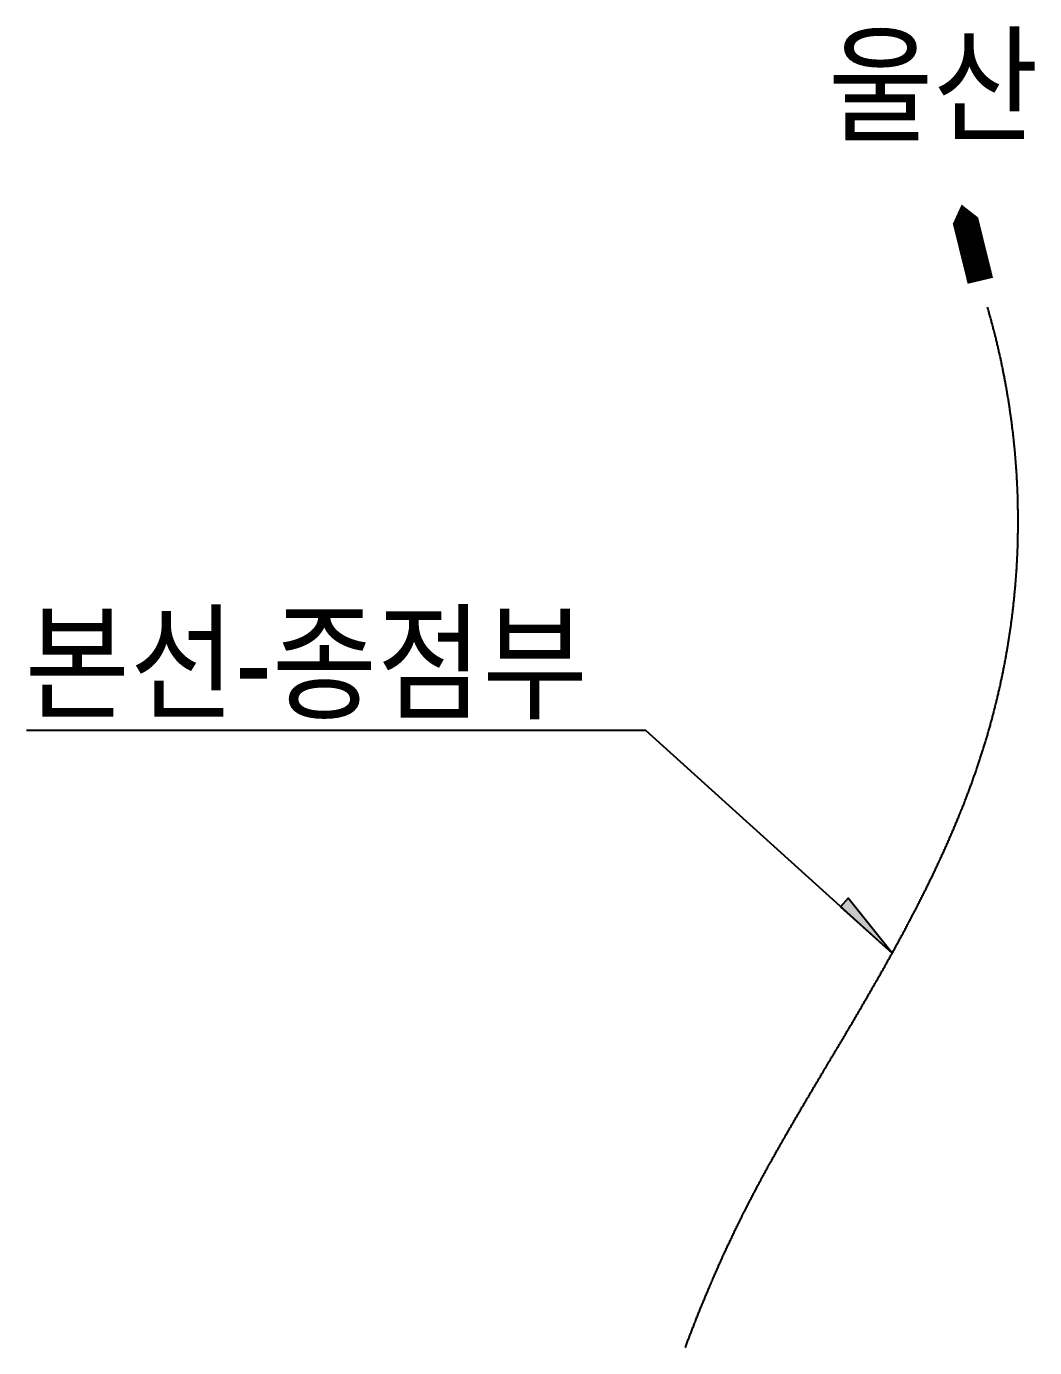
# Model space of a CAD drawing. Header units: inches. Extents: x 0 to 2523, y 0 to 1782.
# Drawn here: x 528.1 to 657.8, y 486.6 to 656.6 of the extents above; entities that cross this region are included whole.
import ezdxf

# ---------------------------------------------------------------- set-up
doc = ezdxf.new("R2010")
doc.units = ezdxf.units.IN
doc.header["$LTSCALE"] = 12
doc.header["$MEASUREMENT"] = 0
for name, color, linetype in [('CA-ALGN-CNTL', 2, 'Continuous'), ('CA-LEAL', 1, 'Continuous'), ('CA-LEAT', 3, 'Continuous'), ('CZ-SYMB', 2, 'Continuous'), ('CZ-TEX3', 2, 'Continuous')]:
    doc.layers.add(name, color=color, linetype=linetype)
doc.styles.add('GHG1', font='Dotum.ttf')

msp = doc.modelspace()

# ---------------------------------------------------------------- hatches: boundary and pattern name
at = {"layer": 'CA-LEAL'}
msp.add_hatch(color=1, dxfattribs=at).paths.add_polyline_path([(639.49, 537.32), (633.83, 544.39), (632.86, 543.31)])

# ---------------------------------------------------------------- linework, layer by layer
at = {"layer": 'CA-ALGN-CNTL'}
msp.add_lwpolyline([(612.88, 486.57), (612.93, 486.7), (612.98, 486.83), (613.02, 486.96), (613.07, 487.09), (613.12, 487.22), (613.17, 487.35), (613.22, 487.48), (613.27, 487.61), (613.32, 487.74), (613.37, 487.88), (613.42, 488.01), (613.47, 488.14), (613.52, 488.27), (613.57, 488.4), (613.62, 488.53), (613.67, 488.66), (613.72, 488.79), (613.77, 488.92), (613.82, 489.05), (613.87, 489.18), (613.92, 489.31), (613.97, 489.44), (614.02, 489.57), (614.07, 489.7), (614.12, 489.84), (614.18, 489.97), (614.23, 490.1), (614.28, 490.23), (614.33, 490.36), (614.38, 490.49), (614.43, 490.62), (614.48, 490.75), (614.54, 490.88), (614.59, 491.01), (614.64, 491.14), (614.69, 491.27), (614.74, 491.4), (614.8, 491.52), (614.8, 491.53), (614.84, 491.63), (614.85, 491.66), (614.9, 491.79), (614.95, 491.92), (614.99, 491.99), (615.01, 492.05), (615.06, 492.18), (615.09, 492.24), (615.11, 492.3), (615.17, 492.43), (615.22, 492.56), (615.27, 492.69), (615.33, 492.82), (615.38, 492.95), (615.43, 493.08), (615.49, 493.21), (615.54, 493.34), (615.59, 493.47), (615.65, 493.6), (615.7, 493.73), (615.76, 493.86), (615.81, 493.99), (615.87, 494.11), (615.92, 494.24), (615.98, 494.37), (616.03, 494.5), (616.09, 494.63), (616.11, 494.69), (616.14, 494.76), (616.2, 494.89), (616.25, 495.02), (616.31, 495.14), (616.36, 495.27), (616.4, 495.35), (616.42, 495.4), (616.47, 495.53), (616.53, 495.66), (616.59, 495.79), (616.64, 495.91), (616.7, 496.04), (616.75, 496.17), (616.81, 496.3), (616.87, 496.43), (616.92, 496.56), (616.98, 496.68), (617.04, 496.81), (617.09, 496.94), (617.15, 497.07), (617.21, 497.19), (617.26, 497.32), (617.32, 497.45), (617.38, 497.58), (617.44, 497.71), (617.49, 497.83), (617.55, 497.96), (617.61, 498.09), (617.67, 498.22), (617.73, 498.34), (617.76, 498.41), (617.78, 498.47), (617.84, 498.6), (617.9, 498.72), (617.96, 498.85), (618.02, 498.98), (618.08, 499.11), (618.14, 499.23), (618.2, 499.36), (618.25, 499.49), (618.31, 499.61), (618.37, 499.74), (618.43, 499.87), (618.49, 499.99), (618.55, 500.12), (618.61, 500.25), (618.67, 500.37), (618.73, 500.5), (618.76, 500.56), (618.79, 500.63), (618.85, 500.75), (618.91, 500.88), (618.97, 501.01), (619.03, 501.13), (619.09, 501.26), (619.15, 501.38), (619.21, 501.51), (619.27, 501.64), (619.34, 501.76), (619.4, 501.89), (619.46, 502.02), (619.52, 502.14), (619.58, 502.27), (619.64, 502.39), (619.7, 502.52), (619.77, 502.64), (619.8, 502.71), (619.83, 502.77), (619.89, 502.9), (619.95, 503.02), (620.01, 503.15), (620.08, 503.27), (620.14, 503.4), (620.2, 503.52), (620.26, 503.65), (620.31, 503.75), (620.33, 503.77), (620.39, 503.9), (620.45, 504.02), (620.51, 504.15), (620.58, 504.27), (620.64, 504.4), (620.7, 504.52), (620.77, 504.65), (620.83, 504.77), (620.89, 504.9), (620.96, 505.02), (621.02, 505.15), (621.09, 505.27), (621.15, 505.39), (621.18, 505.46), (621.21, 505.52), (621.28, 505.64), (621.34, 505.77), (621.41, 505.89), (621.47, 506.02), (621.53, 506.13), (621.54, 506.14), (621.6, 506.26), (621.67, 506.39), (621.73, 506.51), (621.8, 506.64), (621.86, 506.76), (621.93, 506.88), (621.99, 507.01), (622.06, 507.13), (622.12, 507.26), (622.19, 507.38), (622.26, 507.5), (622.29, 507.56), (622.32, 507.63), (622.39, 507.75), (622.45, 507.87), (622.52, 508), (622.59, 508.12), (622.65, 508.24), (622.69, 508.31), (622.72, 508.37), (622.78, 508.49), (622.85, 508.61), (622.92, 508.74), (622.98, 508.86), (623.05, 508.98), (623.12, 509.11), (623.19, 509.23), (623.25, 509.35), (623.32, 509.47), (623.39, 509.6), (623.45, 509.72), (623.52, 509.84), (623.55, 509.89), (623.58, 509.95), (623.59, 509.96), (623.65, 510.07), (623.66, 510.09), (623.73, 510.21), (623.79, 510.33), (623.84, 510.42), (623.86, 510.45), (623.93, 510.58), (624, 510.7), (624.06, 510.82), (624.13, 510.94), (624.2, 511.07), (624.27, 511.19), (624.34, 511.31), (624.41, 511.43), (624.47, 511.55), (624.54, 511.68), (624.61, 511.8), (624.68, 511.92), (624.75, 512.04), (624.82, 512.16), (624.89, 512.29), (624.96, 512.41), (625.03, 512.53), (625.09, 512.65), (625.16, 512.77), (625.23, 512.9), (625.3, 513.02), (625.37, 513.14), (625.44, 513.26), (625.51, 513.38), (625.55, 513.45), (625.58, 513.5), (625.65, 513.62), (625.72, 513.75), (625.73, 513.76), (625.75, 513.81), (625.78, 513.86), (625.79, 513.87), (625.8, 513.89), (625.86, 513.99), (625.93, 514.11), (626, 514.23), (626.07, 514.35), (626.14, 514.47), (626.21, 514.6), (626.28, 514.72), (626.35, 514.84), (626.42, 514.96), (626.49, 515.08), (626.56, 515.2), (626.63, 515.32), (626.7, 515.44), (626.77, 515.56), (626.84, 515.69), (626.91, 515.81), (626.98, 515.93), (627.05, 516.05), (627.12, 516.17), (627.19, 516.29), (627.26, 516.41), (627.34, 516.53), (627.41, 516.65), (627.48, 516.77), (627.55, 516.89), (627.62, 517.01), (627.69, 517.14), (627.76, 517.26), (627.83, 517.38), (627.9, 517.5), (627.97, 517.62), (628.04, 517.74), (628.12, 517.86), (628.19, 517.98), (628.26, 518.1), (628.33, 518.22), (628.36, 518.28), (628.4, 518.34), (628.47, 518.46), (628.54, 518.58), (628.61, 518.7), (628.69, 518.82), (628.76, 518.94), (628.79, 519), (628.83, 519.06), (628.9, 519.18), (628.97, 519.3), (629.04, 519.43), (629.04, 519.43), (629.07, 519.47), (629.11, 519.55), (629.19, 519.67), (629.26, 519.79), (629.33, 519.91), (629.4, 520.03), (629.47, 520.15), (629.54, 520.27), (629.61, 520.39), (629.69, 520.51), (629.76, 520.63), (629.83, 520.75), (629.9, 520.87), (629.9, 520.87), (629.97, 520.99), (630.04, 521.11), (630.12, 521.23), (630.19, 521.35), (630.26, 521.47), (630.33, 521.59), (630.4, 521.71), (630.47, 521.83), (630.55, 521.95), (630.62, 522.07), (630.67, 522.17), (630.69, 522.19), (630.72, 522.25), (630.76, 522.31), (630.78, 522.35), (630.81, 522.4), (630.83, 522.43), (630.9, 522.55), (630.9, 522.55), (630.9, 522.55), (630.98, 522.67), (631.05, 522.79), (631.06, 522.82), (631.12, 522.91), (631.19, 523.03), (631.26, 523.15), (631.33, 523.27), (631.37, 523.33), (631.41, 523.39), (631.48, 523.52), (631.55, 523.64), (631.62, 523.76), (631.69, 523.88), (631.76, 524), (631.84, 524.12), (631.91, 524.24), (631.98, 524.36), (632.05, 524.48), (632.12, 524.6), (632.19, 524.72), (632.27, 524.84), (632.34, 524.96), (632.41, 525.08), (632.48, 525.2), (632.55, 525.32), (632.62, 525.44), (632.69, 525.56), (632.77, 525.68), (632.84, 525.8), (632.91, 525.92), (632.98, 526.04), (633.05, 526.16), (633.12, 526.28), (633.19, 526.4), (633.27, 526.52), (633.34, 526.64), (633.41, 526.76), (633.48, 526.88), (633.55, 527.01), (633.62, 527.13), (633.69, 527.25), (633.77, 527.37), (633.84, 527.49), (633.91, 527.61), (633.98, 527.73), (634.05, 527.85), (634.12, 527.97), (634.19, 528.09), (634.26, 528.21), (634.34, 528.33), (634.41, 528.45), (634.48, 528.57), (634.55, 528.69), (634.62, 528.81), (634.69, 528.93), (634.76, 529.06), (634.83, 529.18), (634.9, 529.3), (634.97, 529.42), (635.04, 529.54), (635.12, 529.66), (635.19, 529.78), (635.26, 529.9), (635.33, 530.02), (635.4, 530.14), (635.47, 530.26), (635.54, 530.38), (635.61, 530.5), (635.68, 530.63), (635.75, 530.75), (635.82, 530.87), (635.89, 530.99), (635.96, 531.11), (636.03, 531.23), (636.1, 531.35), (636.17, 531.47), (636.24, 531.59), (636.31, 531.72), (636.38, 531.84), (636.45, 531.96), (636.52, 532.08), (636.59, 532.2), (636.66, 532.32), (636.73, 532.44), (636.8, 532.56), (636.87, 532.69), (636.94, 532.81), (637.01, 532.93), (637.08, 533.05), (637.15, 533.17), (637.22, 533.29), (637.29, 533.41), (637.36, 533.54), (637.43, 533.66), (637.5, 533.78), (637.57, 533.9), (637.64, 534.02), (637.71, 534.14), (637.78, 534.26), (637.85, 534.39), (637.92, 534.51), (637.99, 534.63), (638.05, 534.75), (638.12, 534.87), (638.19, 535), (638.26, 535.12), (638.33, 535.24), (638.4, 535.36), (638.47, 535.48), (638.54, 535.61), (638.6, 535.73), (638.67, 535.85), (638.74, 535.97), (638.81, 536.09), (638.88, 536.22), (638.95, 536.34), (639.01, 536.46), (639.05, 536.52), (639.08, 536.58), (639.15, 536.7), (639.22, 536.83), (639.29, 536.95), (639.35, 537.07), (639.42, 537.19), (639.49, 537.32), (639.56, 537.44), (639.63, 537.56), (639.69, 537.68), (639.76, 537.81), (639.83, 537.93), (639.9, 538.05), (639.96, 538.18), (640.03, 538.3), (640.1, 538.42), (640.16, 538.54), (640.23, 538.67), (640.3, 538.79), (640.37, 538.91), (640.43, 539.04), (640.5, 539.16), (640.57, 539.28), (640.63, 539.41), (640.7, 539.53), (640.77, 539.65), (640.83, 539.77), (640.9, 539.9), (640.96, 540.02), (641.03, 540.14), (641.1, 540.27), (641.16, 540.39), (641.23, 540.52), (641.29, 540.64), (641.36, 540.76), (641.43, 540.89), (641.49, 541.01), (641.56, 541.13), (641.59, 541.2), (641.62, 541.26), (641.69, 541.38), (641.75, 541.5), (641.82, 541.63), (641.88, 541.75), (641.95, 541.88), (642.01, 542), (642.08, 542.12), (642.14, 542.25), (642.21, 542.37), (642.27, 542.5), (642.34, 542.62), (642.4, 542.75), (642.47, 542.87), (642.53, 542.99), (642.59, 543.12), (642.66, 543.24), (642.72, 543.37), (642.79, 543.49), (642.85, 543.62), (642.91, 543.74), (642.98, 543.87), (643.04, 543.99), (643.1, 544.12), (643.17, 544.24), (643.23, 544.37), (643.29, 544.49), (643.36, 544.62), (643.42, 544.74), (643.48, 544.87), (643.54, 544.99), (643.61, 545.12), (643.67, 545.24), (643.73, 545.37), (643.79, 545.49), (643.86, 545.62), (643.92, 545.74), (643.98, 545.87), (644.04, 545.99), (644.1, 546.12), (644.17, 546.25), (644.23, 546.37), (644.29, 546.5), (644.35, 546.62), (644.41, 546.75), (644.47, 546.88), (644.53, 547), (644.59, 547.13), (644.66, 547.25), (644.72, 547.38), (644.78, 547.51), (644.84, 547.63), (644.9, 547.76), (644.96, 547.88), (645.02, 548.01), (645.08, 548.14), (645.14, 548.26), (645.2, 548.39), (645.26, 548.52), (645.32, 548.64), (645.38, 548.77), (645.44, 548.9), (645.5, 549.02), (645.55, 549.15), (645.61, 549.28), (645.67, 549.41), (645.73, 549.53), (645.79, 549.66), (645.85, 549.79), (645.91, 549.91), (645.96, 550.04), (646.02, 550.17), (646.08, 550.3), (646.14, 550.42), (646.2, 550.55), (646.25, 550.68), (646.31, 550.81), (646.37, 550.93), (646.43, 551.06), (646.48, 551.19), (646.54, 551.32), (646.6, 551.45), (646.65, 551.57), (646.71, 551.7), (646.77, 551.83), (646.82, 551.96), (646.88, 552.09), (646.94, 552.21), (646.99, 552.34), (647.05, 552.47), (647.1, 552.6), (647.16, 552.73), (647.21, 552.86), (647.27, 552.99), (647.32, 553.11), (647.38, 553.24), (647.43, 553.37), (647.49, 553.5), (647.54, 553.63), (647.6, 553.76), (647.65, 553.89), (647.71, 554.02), (647.76, 554.15), (647.81, 554.27), (647.87, 554.4), (647.92, 554.53), (647.97, 554.66), (648.03, 554.79), (648.08, 554.92), (648.13, 555.05), (648.19, 555.18), (648.21, 555.25), (648.24, 555.31), (648.29, 555.44), (648.32, 555.52), (648.34, 555.56), (648.34, 555.57), (648.36, 555.61), (648.37, 555.65), (648.4, 555.7), (648.45, 555.83), (648.5, 555.96), (648.54, 556.06), (648.55, 556.09), (648.6, 556.22), (648.65, 556.35), (648.71, 556.48), (648.76, 556.61), (648.81, 556.74), (648.86, 556.87), (648.91, 557), (648.96, 557.13), (649.01, 557.26), (649.06, 557.39), (649.11, 557.53), (649.16, 557.66), (649.21, 557.79), (649.26, 557.92), (649.31, 558.05), (649.36, 558.18), (649.41, 558.31), (649.46, 558.44), (649.5, 558.57), (649.55, 558.71), (649.6, 558.84), (649.65, 558.97), (649.7, 559.1), (649.75, 559.23), (649.79, 559.36), (649.84, 559.49), (649.89, 559.63), (649.92, 559.72), (649.93, 559.74), (649.94, 559.76), (649.95, 559.81), (649.98, 559.89), (650.03, 560.02), (650.08, 560.15), (650.12, 560.29), (650.17, 560.42), (650.22, 560.55), (650.26, 560.68), (650.31, 560.81), (650.35, 560.95), (650.4, 561.08), (650.42, 561.15), (650.44, 561.21), (650.49, 561.34), (650.53, 561.48), (650.58, 561.61), (650.62, 561.74), (650.67, 561.87), (650.71, 562.01), (650.76, 562.14), (650.8, 562.27), (650.84, 562.41), (650.89, 562.54), (650.93, 562.67), (650.97, 562.81), (651.02, 562.94), (651.06, 563.07), (651.1, 563.21), (651.14, 563.34), (651.19, 563.47), (651.23, 563.61), (651.26, 563.72), (651.27, 563.74), (651.31, 563.87), (651.35, 564.01), (651.39, 564.14), (651.43, 564.28), (651.48, 564.41), (651.52, 564.54), (651.56, 564.68), (651.6, 564.81), (651.64, 564.95), (651.68, 565.08), (651.72, 565.21), (651.76, 565.35), (651.8, 565.48), (651.83, 565.62), (651.87, 565.75), (651.91, 565.89), (651.95, 566.02), (651.99, 566.16), (652.03, 566.29), (652.07, 566.42), (652.1, 566.56), (652.14, 566.69), (652.18, 566.83), (652.22, 566.96), (652.23, 567.03), (652.25, 567.1), (652.29, 567.23), (652.33, 567.37), (652.36, 567.5), (652.38, 567.57), (652.4, 567.64), (652.43, 567.77), (652.47, 567.91), (652.5, 568.01), (652.51, 568.05), (652.54, 568.18), (652.58, 568.32), (652.61, 568.45), (652.65, 568.59), (652.68, 568.72), (652.72, 568.86), (652.75, 568.99), (652.78, 569.13), (652.82, 569.27), (652.85, 569.4), (652.89, 569.54), (652.92, 569.67), (652.95, 569.81), (652.98, 569.95), (653.02, 570.08), (653.05, 570.22), (653.08, 570.35), (653.11, 570.49), (653.15, 570.63), (653.18, 570.76), (653.21, 570.9), (653.24, 571.04), (653.27, 571.17), (653.3, 571.31), (653.33, 571.45), (653.36, 571.58), (653.39, 571.72), (653.43, 571.86), (653.46, 571.99), (653.48, 572.13), (653.51, 572.27), (653.54, 572.4), (653.57, 572.54), (653.6, 572.68), (653.63, 572.81), (653.66, 572.95), (653.69, 573.09), (653.72, 573.23), (653.74, 573.36), (653.77, 573.5), (653.8, 573.64), (653.83, 573.77), (653.85, 573.91), (653.88, 574.05), (653.91, 574.19), (653.94, 574.32), (653.96, 574.46), (653.99, 574.6), (654.01, 574.74), (654.04, 574.87), (654.07, 575.01), (654.09, 575.15), (654.12, 575.29), (654.14, 575.42), (654.17, 575.56), (654.19, 575.7), (654.22, 575.84), (654.24, 575.98), (654.26, 576.11), (654.29, 576.25), (654.31, 576.39), (654.34, 576.53), (654.36, 576.67), (654.38, 576.8), (654.4, 576.94), (654.43, 577.08), (654.45, 577.22), (654.47, 577.36), (654.49, 577.49), (654.52, 577.63), (654.54, 577.77), (654.56, 577.91), (654.58, 578.05), (654.6, 578.19), (654.62, 578.32), (654.64, 578.46), (654.66, 578.6), (654.68, 578.74), (654.71, 578.88), (654.73, 579.02), (654.74, 579.16), (654.76, 579.29), (654.78, 579.43), (654.8, 579.57), (654.82, 579.71), (654.84, 579.85), (654.86, 579.99), (654.88, 580.13), (654.9, 580.27), (654.91, 580.4), (654.93, 580.54), (654.95, 580.68), (654.97, 580.82), (654.98, 580.96), (655, 581.1), (655.02, 581.24), (655.03, 581.38), (655.04, 581.43), (655.05, 581.52), (655.07, 581.66), (655.08, 581.79), (655.09, 581.86), (655.1, 581.93), (655.11, 582.07), (655.13, 582.21), (655.14, 582.35), (655.16, 582.49), (655.17, 582.63), (655.19, 582.77), (655.2, 582.91), (655.22, 583.05), (655.23, 583.19), (655.25, 583.33), (655.26, 583.47), (655.27, 583.6), (655.29, 583.74), (655.29, 583.79), (655.3, 583.86), (655.3, 583.88), (655.31, 584.02), (655.32, 584.16), (655.34, 584.3), (655.35, 584.44), (655.36, 584.58), (655.37, 584.72), (655.38, 584.86), (655.4, 585), (655.41, 585.14), (655.42, 585.28), (655.43, 585.42), (655.44, 585.56), (655.45, 585.7), (655.46, 585.84), (655.47, 585.98), (655.48, 586.12), (655.49, 586.26), (655.5, 586.4), (655.51, 586.53), (655.52, 586.67), (655.53, 586.81), (655.54, 586.95), (655.54, 587.09), (655.55, 587.23), (655.56, 587.37), (655.57, 587.51), (655.58, 587.65), (655.58, 587.79), (655.59, 587.93), (655.6, 588.07), (655.6, 588.21), (655.61, 588.35), (655.62, 588.49), (655.62, 588.63), (655.63, 588.77), (655.64, 588.91), (655.64, 589.05), (655.65, 589.19), (655.65, 589.33), (655.66, 589.47), (655.66, 589.61), (655.67, 589.75), (655.67, 589.89), (655.67, 590.03), (655.68, 590.17), (655.68, 590.31), (655.69, 590.45), (655.69, 590.59), (655.69, 590.73), (655.7, 590.87), (655.7, 591.01), (655.7, 591.15), (655.7, 591.29), (655.71, 591.43), (655.71, 591.57), (655.71, 591.71), (655.71, 591.85), (655.71, 591.99), (655.71, 592.13), (655.72, 592.27), (655.72, 592.41), (655.72, 592.55), (655.72, 592.69), (655.72, 592.83), (655.72, 592.97), (655.72, 593.11), (655.72, 593.25), (655.72, 593.39), (655.72, 593.53), (655.71, 593.67), (655.71, 593.81), (655.71, 593.95), (655.71, 594.09), (655.71, 594.23), (655.71, 594.37), (655.7, 594.51), (655.7, 594.65), (655.7, 594.79), (655.7, 594.93), (655.69, 595.07), (655.69, 595.21), (655.69, 595.35), (655.68, 595.49), (655.68, 595.63), (655.68, 595.77), (655.67, 595.91), (655.67, 596.05), (655.66, 596.19), (655.66, 596.33), (655.65, 596.47), (655.65, 596.61), (655.64, 596.75), (655.64, 596.89), (655.63, 597.03), (655.63, 597.17), (655.62, 597.31), (655.61, 597.45), (655.61, 597.59), (655.6, 597.73), (655.59, 597.87), (655.59, 598.01), (655.58, 598.15), (655.57, 598.29), (655.56, 598.43), (655.56, 598.57), (655.55, 598.71), (655.54, 598.85), (655.53, 598.99), (655.52, 599.13), (655.51, 599.27), (655.5, 599.41), (655.49, 599.55), (655.48, 599.68), (655.47, 599.82), (655.46, 599.96), (655.45, 600.1), (655.44, 600.24), (655.43, 600.38), (655.42, 600.52), (655.41, 600.66), (655.4, 600.8), (655.39, 600.94), (655.38, 601.08), (655.37, 601.22), (655.35, 601.36), (655.34, 601.5), (655.33, 601.64), (655.32, 601.78), (655.3, 601.92), (655.29, 602.06), (655.28, 602.2), (655.27, 602.34), (655.25, 602.48), (655.24, 602.61), (655.22, 602.75), (655.21, 602.89), (655.2, 603.03), (655.18, 603.17), (655.17, 603.31), (655.15, 603.45), (655.14, 603.59), (655.12, 603.73), (655.11, 603.87), (655.09, 604.01), (655.07, 604.15), (655.06, 604.28), (655.04, 604.42), (655.02, 604.56), (655.01, 604.7), (654.99, 604.84), (654.97, 604.98), (654.96, 605.12), (654.94, 605.26), (654.92, 605.4), (654.9, 605.54), (654.89, 605.67), (654.87, 605.81), (654.85, 605.95), (654.83, 606.09), (654.81, 606.23), (654.79, 606.37), (654.77, 606.51), (654.75, 606.65), (654.73, 606.78), (654.71, 606.92), (654.69, 607.06), (654.67, 607.2), (654.65, 607.34), (654.63, 607.48), (654.61, 607.61), (654.59, 607.75), (654.57, 607.89), (654.55, 608.03), (654.53, 608.17), (654.5, 608.31), (654.48, 608.44), (654.46, 608.58), (654.44, 608.72), (654.41, 608.86), (654.39, 609), (654.37, 609.14), (654.35, 609.27), (654.32, 609.41), (654.3, 609.55), (654.27, 609.69), (654.25, 609.83), (654.23, 609.96), (654.2, 610.1), (654.18, 610.24), (654.18, 610.24), (654.15, 610.38), (654.13, 610.51), (654.1, 610.65), (654.08, 610.79), (654.05, 610.93), (654.02, 611.07), (654, 611.2), (653.97, 611.34), (653.95, 611.48), (653.92, 611.62), (653.89, 611.75), (653.87, 611.89), (653.84, 612.03), (653.81, 612.16), (653.78, 612.3), (653.76, 612.44), (653.73, 612.58), (653.7, 612.71), (653.67, 612.85), (653.64, 612.99), (653.61, 613.12), (653.59, 613.26), (653.56, 613.4), (653.53, 613.54), (653.5, 613.67), (653.47, 613.81), (653.44, 613.95), (653.41, 614.08), (653.38, 614.22), (653.35, 614.36), (653.32, 614.49), (653.29, 614.63), (653.25, 614.77), (653.22, 614.9), (653.19, 615.04), (653.16, 615.17), (653.13, 615.31), (653.1, 615.45), (653.06, 615.58), (653.03, 615.72), (653, 615.86), (652.97, 615.99), (652.93, 616.13), (652.9, 616.26), (652.88, 616.32), (652.87, 616.4), (652.83, 616.54), (652.8, 616.67), (652.76, 616.81), (652.75, 616.88), (652.73, 616.94), (652.7, 617.08), (652.66, 617.21), (652.63, 617.35), (652.59, 617.49), (652.56, 617.62), (652.52, 617.76), (652.49, 617.89), (652.45, 618.03), (652.41, 618.16), (652.38, 618.3), (652.34, 618.43), (652.3, 618.57), (652.27, 618.7), (652.23, 618.84), (652.19, 618.97), (652.16, 619.11), (652.12, 619.24), (652.08, 619.38), (652.06, 619.45), (652.04, 619.51), (652.01, 619.65), (651.97, 619.78), (651.93, 619.92), (651.89, 620.05), (651.85, 620.19), (651.82, 620.32), (651.78, 620.46)], dxfattribs=at)
at = {"layer": 'CA-LEAL', "color": 1}
for p, q in [((607.8, 565.99), (528.08, 565.99)), ((639.49, 537.32), (607.8, 565.99))]:
    msp.add_line(p, q, dxfattribs=at)
msp.add_lwpolyline([(632.86, 543.31), (639.49, 537.32), (633.83, 544.39)], close=True, dxfattribs=at)
at = {"layer": 'CZ-SYMB'}
msp.add_lwpolyline([(648.44, 633.67, 0, 8.4, 0), (649.71, 628.48, 3.36, 3.36, 0), (650.64, 624.73, 3.36, 3.36, 0), (650.85, 623.85, 3.36, 3.36, 0)], format="xyseb", dxfattribs=at)

# ---------------------------------------------------------------- texts
at = {"layer": 'CA-LEAT', "style": 'GHG1', "width": 0.9}
msp.add_text('본선-종점부', height=12, dxfattribs=at).set_placement((527.85, 568.72))
at = {"layer": 'CZ-TEX3', "style": 'GHG1', "width": 0.9}
msp.add_text('울산', height=12, dxfattribs=at).set_placement((631.24, 643.05))

doc.saveas('drawing.dxf')
